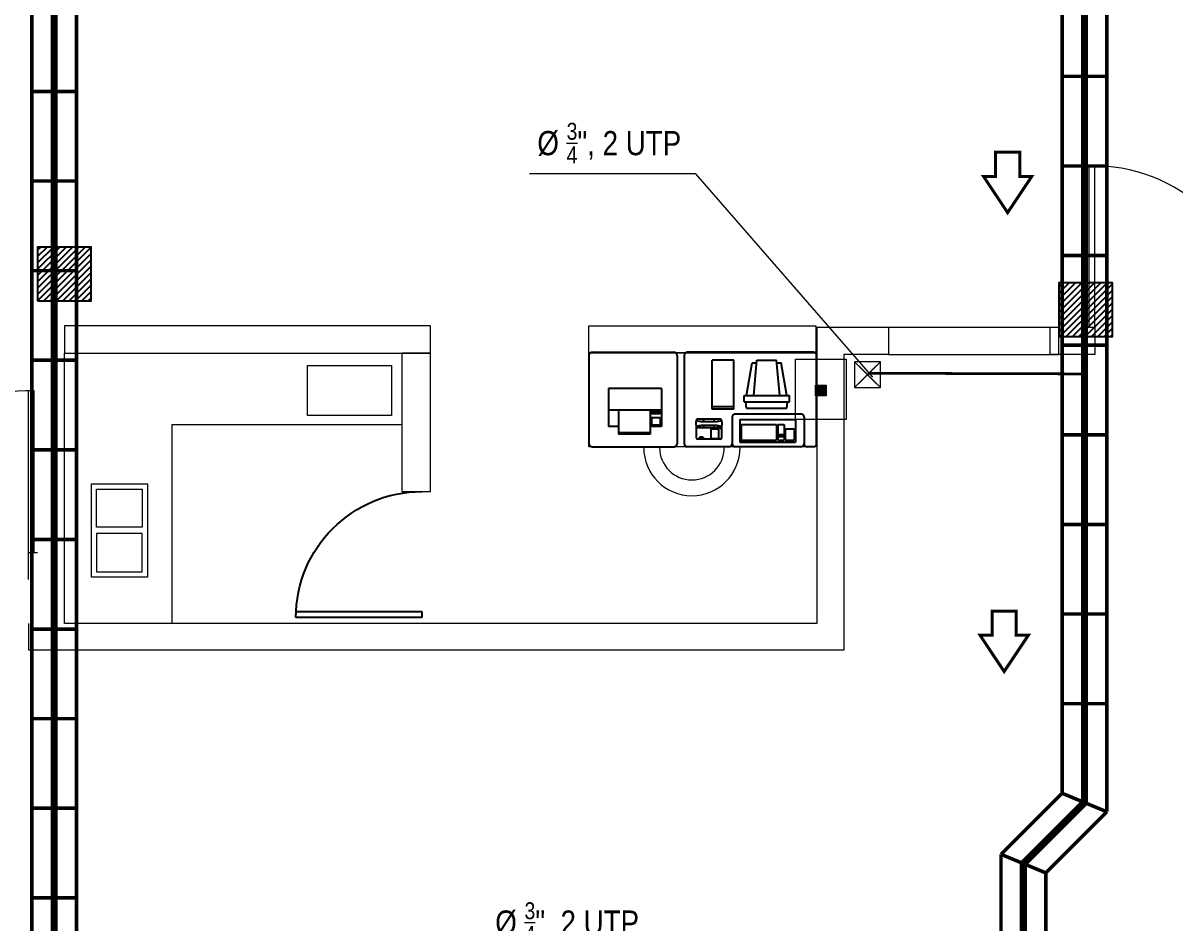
# Model space of a CAD drawing. Header units: millimetres. Extents: x 0 to 126, y 0 to 76.
# Drawn here: x 32.86 to 39.29, y 19.73 to 24.75 of the extents above; entities that cross this region are included whole.
import ezdxf

# ---------------------------------------------------------------- set-up
doc = ezdxf.new("R2010")
doc.units = ezdxf.units.MM
doc.linetypes.add('Continua', pattern=[0])
doc.linetypes.add('DASHED', pattern=[0.75, 0.5, -0.25])
for name, color, linetype in [('A-GLAZ-1', 7, 'Continuous'), ('E-COLUMNA', 20, 'Continuous'), ('HatchColus', 8, 'Continuous'), ('Muebles', 2, 'Continuous'), ('TRACO01', 7, 'Continuous'), ('TRACO02', 255, 'Continuous')]:
    doc.layers.add(name, color=color, linetype=linetype)
for name, color, linetype, lineweight in [('ARQUITECTÓNICO', 152, 'Continuous', 0), ('INST. VOZ Y DATOS', 40, 'Continuous', 0), ('TEXTOS INST. VOZ Y DATOS', 1, 'Continuous', 0)]:
    doc.layers.add(name, color=color, linetype=linetype, lineweight=lineweight)
doc.styles.add('75', font='ARIALN.TTF', dxfattribs={"height": 0.135})

# ---------------------------------------------------------------- blocks, each defined once
blk = doc.blocks.new('A$C35E06030')
at = {"layer": 'HatchColus', "linetype": 'Continua', "ltscale": 0.05}
h = blk.add_hatch(dxfattribs=at)
h.set_pattern_fill('ANSI31', color=256, scale=0.2, style=0)
h.set_pattern_definition([(45, (-1018.400148, -104.339457), (-0.0176776695, 0.0176776695), [])])
h.paths.add_polyline_path([(0.2, 19.1), (0.2, 19.5), (0, 19.5), (0, 19.1)])
h.paths.add_polyline_path([(17, 19.3), (17, 18.9), (17.2, 18.9), (17.2, 19.3)])
h.paths.add_polyline_path([(5.95, 19.2), (5.95, 19.5), (5.65, 19.5), (5.65, 19.2)])
h.paths.add_polyline_path([(11.65, 19.3), (11.35, 19.3), (11.35, 19), (11.65, 19)])
at = {"layer": 'E-COLUMNA', "linetype": 'Continua', "ltscale": 0.05}
for points in [[(5.65, 19.2), (5.95, 19.2), (5.95, 19.5), (5.65, 19.5)], [(11.35, 19), (11.65, 19), (11.65, 19.3), (11.35, 19.3)]]:
    blk.add_lwpolyline(points, close=True, dxfattribs=at)
blk = doc.blocks.new('A$C08AE17E7')
at = {"layer": 'A-GLAZ-1', "color": 0}
for p, q in [((4.39, 4.39), (0, 4.39)), ((0, 4.177), (4.39, 4.177)), ((4.39, 4.177), (4.39, 4.39))]:
    blk.add_line(p, q, dxfattribs=at)
blk.add_arc((4.39, 4.39), 4.39, 180, 270, dxfattribs=at)
blk = doc.blocks.new('A$C12894DB4')
at = {"layer": 'TRACO01', "color": 0}
for p, q in [((9.91, 5.66), (9.91, 5.26)), ((11.31, 5.66), (9.91, 5.66)), ((11.31, 5.66), (11.31, 5.26)), ((11.31, 5.46), (9.91, 5.46)), ((11.31, 5.26), (9.91, 5.26)), ((11.31, 4.66), (9.91, 4.66)), ((9.91, 4.66), (9.91, 3.46)), ((11.31, 4.66), (11.31, 3.46)), ((17.03, 4.24), (17.03, 4.14)), ((20.83, 4.44), (17.23, 4.44)), ((18.23, 4.2), (18.23, 4.05)), ((19.83, 4.2), (19.83, 4.05)), ((21.03, 4.24), (21.03, 4.13)), ((9.71, 2.26), (4.71, 2.26)), ((11.31, 3.46), (9.91, 3.46)), ((17.03, 3.36), (17.03, 1.44)), ((20.83, 3.04), (17.23, 3.04)), ((18.23, 3.43), (18.23, 3.28)), ((19.33, 2.91), (19.33, 1.37)), ((19.33, 2.91), (20.53, 2.91)), ((19.83, 3.43), (19.83, 3.28)), ((20.53, 2.91), (20.53, 1.37)), ((21.03, 3.36), (21.03, 1.44)), ((24.13, 3.58), (29.73, 3.58)), ((24.13, 3.58), (24.13, 1.08)), ((29.73, 3.58), (29.73, 1.08)), ((29.93, 3.58), (29.93, 1.98)), ((29.93, 3.58), (30.93, 3.58)), ((29.93, 1.98), (30.93, 1.98)), ((30.93, 3.58), (30.93, 1.98)), ((31.13, 2.88), (31.13, 1.08)), ((31.13, 2.88), (32.53, 2.88)), ((32.53, 2.88), (32.53, 1.08)), ((20.83, 1.24), (17.23, 1.24)), ((17.53, 1.57), (17.53, 1.37)), ((18.13, 1.57), (17.53, 1.57)), ((18.13, 1.37), (17.53, 1.37)), ((18.13, 1.57), (18.13, 1.37)), ((19.33, 1.37), (20.53, 1.37)), ((24.13, 1.08), (29.73, 1.08)), ((29.93, 1.68), (29.93, 1.08)), ((29.93, 1.68), (30.93, 1.68)), ((29.93, 1.08), (30.93, 1.08)), ((30.93, 1.68), (30.93, 1.08)), ((31.13, 1.08), (32.53, 1.08))]:
    blk.add_line(p, q, dxfattribs=at)
for centre, radius, start, end in [((18.18, 3.74), 1.25, 166.0825, 180), ((18.18, 3.74), 1.25, 180, 191.2958), ((17.16, 3.98), 0.2, 70.2489, 166.4245), ((17.23, 4.24), 0.2, 90, 180), ((18.07, 7.64), 3.57, 256.1032, 263.8325), ((18.64, 12.93), 8.89, 263.8325, 267.4371), ((17.99, 4.2), 0.24, 0, 90), ((19.03, 21.61), 17.58, 267.4371, 270), ((19.03, 21.61), 17.58, 270, 272.5629), ((19.42, 12.93), 8.89, 272.5629, 276.1675), ((20.07, 4.2), 0.24, 90, 180), ((19.99, 7.64), 3.57, 276.1675, 283.8968), ((20.83, 4.24), 0.2, 0, 90), ((20.9, 3.98), 0.2, 9.5352, 104.6502), ((20.4, 3.82), 0.72, 9.4076, 17.8024), ((19.88, 3.74), 1.25, 0, 9.4076), ((19.88, 3.74), 1.25, 350.5924, 360), ((17.19, 3.54), 0.24, 191.2958, 283.3617), ((17.23, 2.84), 0.2, 90, 180), ((18.07, -0.17), 3.57, 96.1675, 103.8968), ((16.93, 3.52), 0.369, 323.5958, 323.7272), ((18.64, -5.45), 8.89, 92.5629, 96.1675), ((17.99, 3.28), 0.24, 270, 0), ((19.03, -14.14), 17.58, 90, 92.5629), ((19.03, -14.14), 17.58, 87.4371, 90), ((19.42, -5.45), 8.89, 83.8325, 87.4371), ((20.07, 3.28), 0.24, 180, 270), ((19.99, -0.17), 3.57, 76.6383, 83.8325), ((20.87, 3.54), 0.24, 256.6383, 358.4297), ((20.83, 2.84), 0.2, 0, 90), ((17.23, 1.44), 0.2, 180, 270), ((20.83, 1.44), 0.2, 270, 0)]:
    blk.add_arc(centre, radius, start, end, dxfattribs=at)
at = {"layer": 'TRACO02', "color": 0}
for p, q in [((0.5, 15.04), (13.5, 15.04)), ((35.6, 15.04), (15.6, 15.04)), ((0, 14.54), (0, 0.54)), ((14, 14.54), (14, 0.54)), ((15.1, 14.54), (15.1, 0.54)), ((19.55, 6), (19.55, 13.8)), ((22.95, 13.8), (19.55, 13.8)), ((22.95, 6), (22.95, 13.8)), ((24.99, 8.15), (25.9, 13.35)), ((25.9, 13.35), (26.59, 13.35)), ((26.13, 8.15), (26.62, 13.75)), ((26.62, 13.75), (29.75, 13.75)), ((30.24, 8.15), (29.75, 13.75)), ((29.79, 13.35), (30.47, 13.35)), ((31.39, 8.15), (30.47, 13.35)), ((36.1, 14.54), (36.1, 0.54)), ((11.51, 9.26), (3.11, 9.26)), ((3.11, 9.26), (3.11, 3.26)), ((11.51, 9.26), (11.51, 3.26)), ((24.59, 8.15), (31.79, 8.15)), ((24.59, 7.15), (24.59, 8.15)), ((31.79, 7.15), (31.79, 8.15)), ((11.51, 5.86), (3.11, 5.86)), ((4.71, 5.86), (4.71, 2.06)), ((9.71, 5.86), (9.71, 2.06)), ((22.95, 6.4), (19.55, 6.4)), ((22.95, 6), (19.55, 6)), ((24.59, 7.15), (31.79, 7.15)), ((24.98, 6.15), (24.89, 7.15)), ((24.98, 6.15), (31.4, 6.15)), ((31.4, 6.15), (31.49, 7.15)), ((22.7, 4.74), (22.7, 0.54)), ((33.6, 5.24), (23.2, 5.24)), ((23.93, 4.38), (32.73, 4.38)), ((23.93, 4.38), (23.93, 0.78)), ((32.73, 4.38), (32.73, 0.78)), ((34.1, 4.74), (34.1, 0.54)), ((4.71, 3.26), (3.11, 3.26)), ((9.71, 2.06), (4.71, 2.06)), ((11.51, 3.26), (9.71, 3.26)), ((0.5, 0.04), (13.5, 0.04)), ((22.2, 0.04), (15.6, 0.04)), ((33.6, 0.04), (23.2, 0.04)), ((23.93, 0.78), (32.73, 0.78)), ((35.6, 0.04), (34.6, 0.04))]:
    blk.add_line(p, q, dxfattribs=at)
for centre, radius, start, end in [((0.5, 14.54), 0.5, 90, 180), ((13.5, 14.54), 0.5, 0, 90), ((15.6, 14.54), 0.5, 90, 180), ((35.6, 14.54), 0.5, 0, 90), ((23.2, 4.74), 0.5, 90, 180), ((33.6, 4.74), 0.5, 0, 90), ((0.5, 0.54), 0.5, 180, 270), ((13.5, 0.54), 0.5, 270, 0), ((15.6, 0.54), 0.5, 180, 270), ((22.2, 0.54), 0.5, 270, 0), ((23.2, 0.54), 0.5, 180, 270), ((27.71, -4.98), 5.57, 115.6743, 116.5651), ((29.09, -4.98), 5.57, 63.4349, 64.3257), ((33.6, 0.54), 0.5, 270, 0), ((34.6, 0.54), 0.5, 180, 270), ((35.6, 0.54), 0.5, 270, 0)]:
    blk.add_arc(centre, radius, start, end, dxfattribs=at)
blk = doc.blocks.new('A$C1BEB1155')
at = {"layer": 'INST. VOZ Y DATOS', "color": 6}
for points in [[(0, 0.144), (0.1438, 0)], [(0, 0), (0.144, 0.144)]]:
    blk.add_lwpolyline(points, dxfattribs=at)
blk.add_lwpolyline([(0.144, 0.144), (0, 0.144), (0, 0), (0.144, 0)], close=True, dxfattribs=at)

msp = doc.modelspace()

# ---------------------------------------------------------------- hatches: boundary and pattern name
at = {"layer": 'INST. VOZ Y DATOS'}
msp.add_hatch(color=256, dxfattribs=at).paths.add_polyline_path([(37.2825, 22.7312), (37.3428, 22.7312), (37.3428, 22.6708), (37.2825, 22.6708)])

# ---------------------------------------------------------------- linework, layer by layer
at = {"layer": 'ARQUITECTÓNICO'}
for p, q in [((38.8093, 23.0548), (38.8093, 23.9548)), ((38.8406, 23.0522), (38.8406, 23.9522)), ((32.8906, 21.7966), (32.8906, 22.6966)), ((32.9219, 21.7993), (32.9219, 22.6993))]:
    msp.add_line(p, q, dxfattribs=at)
at = {"layer": 'ARQUITECTÓNICO', "linetype": 'Continuous', "ltscale": 0.03}
for p, q in [((37.2906, 23.0522), (37.2906, 21.4022)), ((37.6906, 23.0522), (37.2906, 23.0522)), ((37.6906, 23.0522), (37.6906, 22.9022)), ((38.5906, 23.0522), (38.5906, 22.9022)), ((38.6406, 23.0522), (38.5906, 23.0522)), ((38.6406, 23.0522), (38.5906, 23.0522)), ((38.8406, 23.0522), (38.7906, 23.0522)), ((38.8406, 23.0522), (38.8406, 22.9022)), ((37.4406, 22.9022), (37.4406, 21.2522)), ((37.4906, 22.9022), (37.4406, 22.9022)), ((37.6906, 22.9022), (37.4906, 22.9022)), ((38.8406, 22.9022), (38.5906, 22.9022)), ((32.8906, 21.6466), (32.8906, 21.7966)), ((32.9406, 21.7966), (32.8906, 21.7966)), ((32.8906, 21.4022), (32.8906, 21.2522)), ((33.1406, 21.4022), (33.0906, 21.4022)), ((33.1406, 21.4022), (33.1223, 21.4022)), ((37.2906, 21.4022), (33.1406, 21.4022)), ((33.1223, 21.2522), (32.8906, 21.2522)), ((37.4406, 21.2522), (33.1223, 21.2522)), ((33.1406, 21.2522), (33.1223, 21.2522))]:
    msp.add_line(p, q, dxfattribs=at)
at = {"layer": 'ARQUITECTÓNICO', "color": 0}
for points in [[(35.1342, 23.0622), (33.0906, 23.0622), (33.0906, 22.9091), (35.1342, 22.9091)], [(36.0174, 23.0622), (37.2834, 23.0622), (37.2834, 22.9122), (36.0174, 22.9122)], [(37.6906, 22.9022), (38.6406, 22.9022), (38.6406, 23.0522), (37.6906, 23.0522)], [(35.1342, 22.9091), (34.9739, 22.9091), (34.9739, 22.137), (35.1342, 22.137)], [(36.0174, 22.9122), (37.2834, 22.91), (37.2834, 22.3864), (36.018, 22.3864)], [(34.448, 22.8411), (34.9163, 22.8411), (34.9163, 22.5617), (34.448, 22.5617)], [(33.241, 22.1806), (33.5545, 22.1806), (33.5545, 21.6603), (33.241, 21.6603)], [(33.2699, 22.1511), (33.5251, 22.1511), (33.5251, 21.938), (33.2699, 21.938)], [(33.2699, 21.6897), (33.5251, 21.6897), (33.5251, 21.9029), (33.2699, 21.9029)]]:
    msp.add_lwpolyline(points, close=True, dxfattribs=at)
for points in [[(33.6906, 22.5091), (33.6906, 21.4022), (33.0906, 21.4022), (33.0906, 22.9091), (33.6906, 22.9091)], [(33.6906, 22.9091), (34.9739, 22.9091), (34.9739, 22.5091), (33.6906, 22.5091)]]:
    msp.add_lwpolyline(points, dxfattribs=at)
at = {"layer": 'ARQUITECTÓNICO', "ltscale": 0.03}
for centre, start, end in [((38.8353, 23.0499), 0.14556, 91.64126), ((32.8959, 21.7943), 88.35874, 179.85444)]:
    msp.add_arc(centre, 0.9053, start, end, dxfattribs=at)
at = {"layer": 'ARQUITECTÓNICO'}
for radius in [0.2689, 0.1807]:
    msp.add_arc((36.5926, 22.3834), radius, 180, 0, dxfattribs=at)
at = {"layer": 'INST. VOZ Y DATOS', "const_width": 0.02}
for points in [[(38.6582, 20.4543), (38.6582, 31.4543)], [(38.9082, 20.3507), (38.9082, 31.4543)], [(32.9088, 17.3703), (32.9088, 25.3703)], [(33.1588, 17.3703), (33.1588, 25.3703)], [(38.9082, 24.4543), (38.6582, 24.4543)], [(33.1588, 24.3703), (32.9088, 24.3703)], [(38.9082, 23.9543), (38.6582, 23.9543)], [(33.1588, 23.8703), (32.9088, 23.8703)], [(38.9082, 23.4543), (38.6582, 23.4543)], [(33.1588, 23.3703), (32.9088, 23.3703)], [(38.9082, 22.9543), (38.6582, 22.9543)], [(33.1588, 22.8703), (32.9088, 22.8703)], [(38.9082, 22.4543), (38.6582, 22.4543)], [(33.1588, 22.3703), (32.9088, 22.3703)], [(38.9082, 21.9543), (38.6582, 21.9543)], [(33.1588, 21.8703), (32.9088, 21.8703)], [(38.9082, 21.4543), (38.6582, 21.4543)], [(33.1588, 21.3703), (32.9088, 21.3703)], [(38.9082, 20.9543), (38.6582, 20.9543)], [(33.1588, 20.8703), (32.9088, 20.8703)], [(38.6582, 20.4543), (38.3174, 20.1135)], [(38.9082, 20.3507), (38.6582, 20.4543)], [(33.1588, 20.3703), (32.9088, 20.3703)], [(38.9082, 20.3507), (38.5674, 20.0099)], [(38.3174, 7.7599), (38.3174, 20.1135)], [(38.5674, 20.0099), (38.3174, 20.1135)], [(38.5674, 7.7599), (38.5674, 20.0099)], [(33.1588, 19.8703), (32.9088, 19.8703)]]:
    msp.add_lwpolyline(points, dxfattribs=at)
at = {"layer": 'INST. VOZ Y DATOS', "color": 6, "const_width": 0.04}
for points in [[(38.7832, 20.4025), (38.7832, 31.4543)], [(33.0338, 17.3703), (33.0338, 25.3703)], [(38.7832, 20.4025), (38.4424, 20.0617)], [(38.4424, 7.8849), (38.4424, 20.0617)]]:
    msp.add_lwpolyline(points, dxfattribs=at)
at = {"layer": 'INST. VOZ Y DATOS'}
for points in [[(37.17, 22.877), (37.4542, 22.877), (37.4542, 22.54), (37.17, 22.54)], [(37.2819, 22.7318), (37.3422, 22.7318), (37.3422, 22.6715), (37.2819, 22.6715)]]:
    msp.add_lwpolyline(points, close=True, dxfattribs=at)
at = {"layer": 'INST. VOZ Y DATOS', "color": 6}
for points in [[(37.5218, 22.8412), (37.6236, 22.7393)], [(37.5218, 22.7393), (37.6236, 22.8412)]]:
    msp.add_lwpolyline(points, dxfattribs=at)
at = {"layer": 'INST. VOZ Y DATOS', "color": 6, "linetype": 'DASHED', "ltscale": 0.01, "const_width": 0.015}
msp.add_lwpolyline([(37.5728, 22.7977), (38.7832, 22.7941)], dxfattribs=at)
at = {"layer": 'TEXTOS INST. VOZ Y DATOS', "const_width": 0.0168}
for points in [[(38.3545, 24.0307), (38.4218, 24.0307), (38.4218, 23.896), (38.4892, 23.896), (38.3545, 23.6939), (38.2198, 23.896), (38.2871, 23.896), (38.2871, 24.0307)], [(38.3353, 21.4704), (38.4027, 21.4704), (38.4027, 21.3357), (38.47, 21.3357), (38.3353, 21.1336), (38.2006, 21.3357), (38.2679, 21.3357), (38.2679, 21.4704)]]:
    msp.add_lwpolyline(points, close=True, dxfattribs=at)
at = {"layer": 'TEXTOS INST. VOZ Y DATOS'}
msp.add_lwpolyline([(37.6022, 22.7752), (36.6137, 23.9108), (35.6869, 23.9108)], dxfattribs=at)

# ---------------------------------------------------------------- block references
at = {"layer": 'ARQUITECTÓNICO', "color": 0}
msp.add_blockref('A$C35E06030', (27.2906, 4.0022), dxfattribs=at)
at = {"layer": 'ARQUITECTÓNICO', "xscale": 0.03521116158080062, "yscale": 0.03521116158080062, "zscale": 0.03521116158080062}
msp.add_blockref('A$C12894DB4', (36.0176, 22.3857), dxfattribs=at)
at = {"layer": 'ARQUITECTÓNICO', "color": 0, "xscale": -0.1600000000000819, "yscale": 0.1599999999999966, "zscale": 0.16, "rotation": 180}
msp.add_blockref('A$C08AE17E7', (34.3825, 22.137), dxfattribs=at)
at = {"layer": 'Muebles', "ltscale": 0.1}
msp.add_blockref('A$C1BEB1155', (37.5008, 22.7182), dxfattribs=at)

# ---------------------------------------------------------------- texts
at = {"layer": 'TEXTOS INST. VOZ Y DATOS', "char_height": 0.135, "width": 2.199121, "attachment_point": 3, "style": '75'}
for insert in [(36.5326, 24.1953), (36.2976, 19.8459)]:
    msp.add_mtext('\\A1;%%C {\\H0.7x;\\S3/4;}", 2 UTP', dxfattribs=dict(at, insert=insert))

doc.saveas('drawing.dxf')
